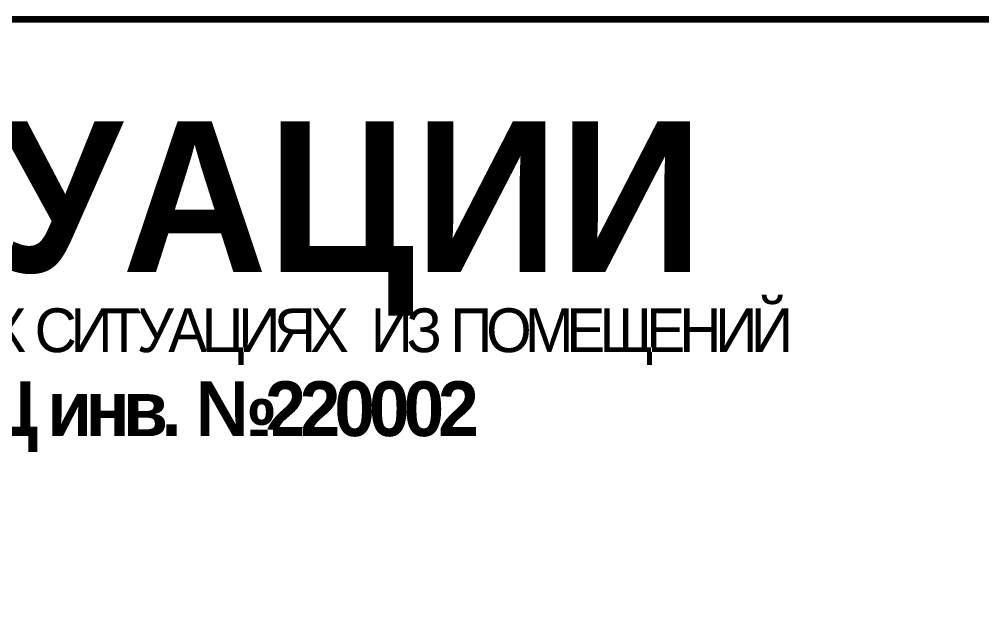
# Model space of a CAD drawing. Header units: millimetres. Extents: x 13810 to 67229, y 12374 to 21950.
# Drawn here: x 29133.3 to 29274.1, y 19394.3 to 19479 of the extents above; entities that cross this region are included whole.
import ezdxf

# ---------------------------------------------------------------- set-up
doc = ezdxf.new("R2010")
doc.units = ezdxf.units.MM
doc.styles.add('обычный', font='arial.ttf')

msp = doc.modelspace()

# ---------------------------------------------------------------- linework, layer by layer
at = {"color": 2, "lineweight": 100}
msp.add_lwpolyline([(28797.88, 19478.98), (29397.88, 19478.98), (29397.88, 19083.98), (28797.88, 19083.98)], close=True, dxfattribs=at)

# ---------------------------------------------------------------- texts
at = {"lineweight": 0, "insert": (28956.24, 19464.05), "char_height": 22, "width": 493.8901, "attachment_point": 1, "style": 'обычный'}
msp.add_mtext('{\\fProxima Nova Rg|b1|i0|c204|p2;ПЛАН ЭВАКУАЦИИ}', dxfattribs=at)
at = {"color": 0, "lineweight": 0, "insert": (29108.09, 19430.24), "char_height": 8, "width": 449.2158, "attachment_point": 5, "style": 'обычный'}
msp.add_mtext('{\\fArial Black|b1|i0|c204|p34;\\H2x;\\T0.85;  \\fArial Narrow|b0|i0|c204|p34;\\H0.8x;\\W0.9;\\P\\fProxima Nova Rg|b0|i0|c204|p2;\\H0.5x;\\W1;\\C256;ПРИ ПОЖАРЕ  ИЛИ ДРУГИХ ЧРЕЗВЫЧАЙНЫХ СИТУАЦИЯХ  ИЗ ПОМЕЩЕНИЙ \\fProxima Nova Rg|b1|i0|c204|p2;\\H1.25x;\\PГЛАВНОГО КОРПУСА КАЦ инв. №220002\\PЧЕРДАК}', dxfattribs=at)

doc.saveas('drawing.dxf')
